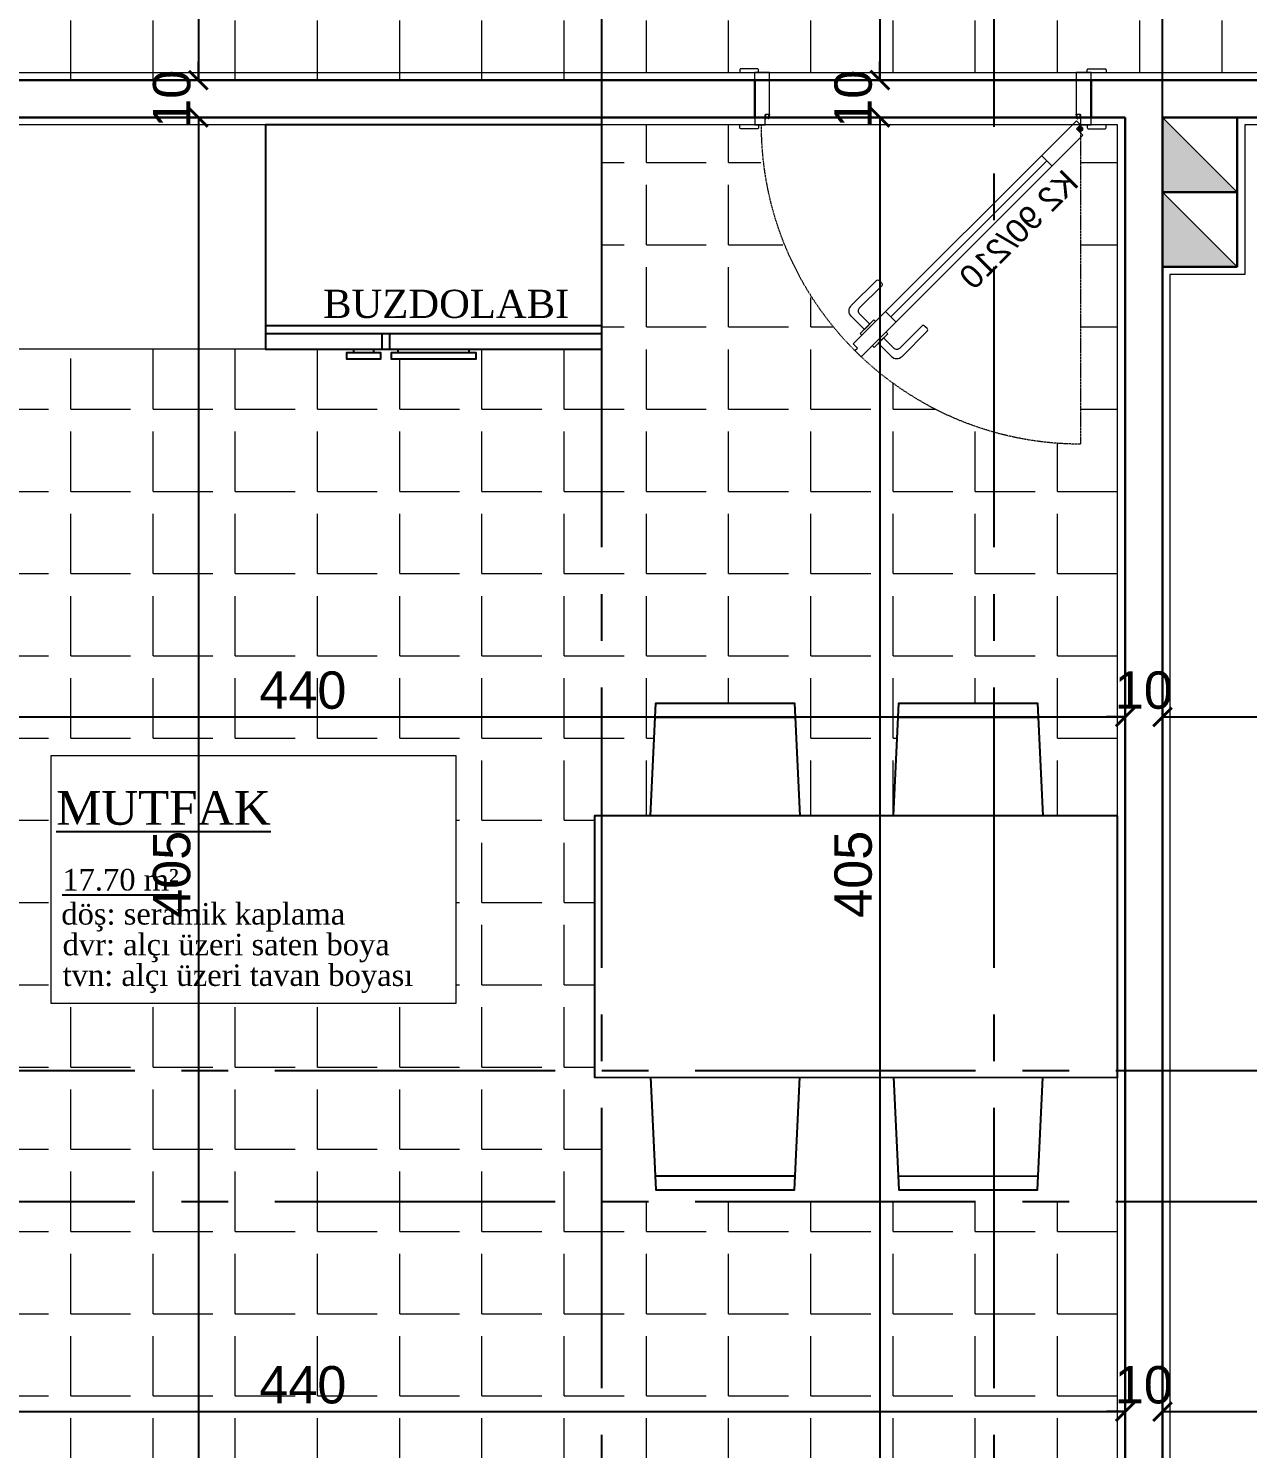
# Model space of a CAD drawing. Header units: millimetres. Extents: x 2778 to 13672, y 1832 to 5175.
# Drawn here: x 3848.1 to 4174.3, y 2799.1 to 3179.1 of the extents above; entities that cross this region are included whole.
import ezdxf

# ---------------------------------------------------------------- set-up
doc = ezdxf.new("R2010")
doc.units = ezdxf.units.MM
for name, pattern in [('CENTER2', [112.5, 75, -12.5, 12.5, -12.5]), ('DASHDOT2', [12.7, 6.35, -3.175, 0, -3.175]), ('DOTX2', [0.5, 0, -0.5])]:
    doc.linetypes.add(name, pattern=pattern)
for name, color, linetype in [('697D_L00F00_21.65 KOTU_1+1 B$0$4+1$0$7-DCR-FRN', 8, 'Continuous'), ('7-DCR-FRN', 8, 'Continuous'), ('@A_HH', 1, 'Continuous'), ('Yazi', 7, 'Continuous')]:
    doc.layers.add(name, color=color, linetype=linetype)
for name, color, linetype, lineweight in [('aks', 251, 'DASHDOT2', 35), ('duvar', 232, 'Continuous', 30), ('ince', 37, 'Continuous', 0), ('iz', 1, 'DOTX2', 20), ('kapı', 3, 'Continuous', 18), ('sıva iç', 21, 'Continuous', 0), ('tarama', 251, 'Continuous', 0), ('TEFRİŞ', 251, 'Continuous', 25), ('yazı', 11, 'Continuous', 20), ('z - tarama', 251, 'Continuous', 18), ('ölçü dış', 192, 'Continuous', 20), ('ÖLÇÜ İÇ', 7, 'Continuous', 9)]:
    doc.layers.add(name, color=color, linetype=linetype, lineweight=lineweight)
doc.styles.get("Standard").update_dxf_attribs({"font": 'arial.ttf'})
doc.styles.add('STYLE3', font='times.ttf', dxfattribs={"height": 12})
doc.styles.add('Times roman', font='times.ttf')
doc.dimstyles.new('zulay iç ölçü', dxfattribs={"dimtxt": 10, "dimasz": 5, "dimexe": 0.18, "dimexo": 0, "dimgap": 2, "dimtad": 3, "dimdec": 0, "dimzin": 0, "dimdsep": 46, "dimtxsty": 'Standard', "dimblk": 'ARCHTICK', "dimcen": 0.09, "dimse1": 1, "dimse2": 1, "dimadec": 0, "dimazin": 0, "dimtfac": 1, "dimtdec": 0, "dimtix": 1, "dimtofl": 0, "dimtmove": 0, "dimatfit": 3, "dimldrblk": 'ARCHTICK', "dimfxl": 1, "dimtolj": 1, "dimtzin": 0, "dimarcsym": 0})
pattern_1 = [(0, (-1057024.51, 409725.164), (0, 22), [16, -6]), (90, (-1057024.51, 409725.164), (-22, 1e-15), [16, -6])]

# ---------------------------------------------------------------- blocks, each defined once
blk = doc.blocks.new('sadsfsfsf')
at = {"layer": 'ince'}
for p, q in [((0.7, 0), (-0.7, 0)), ((0, 0.7), (0, -0.7))]:
    blk.add_line(p, q, dxfattribs=at)
for radius in [0.6, 0.45]:
    blk.add_circle((0, 0), radius, dxfattribs=at)
blk = doc.blocks.new('eddeded')
at = {"layer": 'duvar'}
for p, q in [((-48.21, 54.38), (-38.21, 54.38)), ((-48.21, -35.62), (-38.21, -35.62))]:
    blk.add_line(p, q, dxfattribs=at)
at = {"layer": 'ince'}
blk.add_line((-26.6, -23.78), (15.13, 17.96), dxfattribs=at)
for points in [[(-50.21, 53.38), (-50.96, 53.38, -0.414214), (-51.21, 53.63), (-51.21, 58.13, -0.414214), (-50.96, 58.38), (-50.21, 58.38)], [(-36.21, 53.38), (-35.46, 53.38, 0.414214), (-35.21, 53.63), (-35.21, 58.13, 0.414214), (-35.46, 58.38), (-36.21, 58.38)], [(-50.21, -34.62), (-50.96, -34.62, 0.414214), (-51.21, -34.87), (-51.21, -39.37, 0.414214), (-50.96, -39.62), (-50.21, -39.62)], [(-36.21, -34.62), (-35.46, -34.62, -0.414214), (-35.21, -34.87), (-35.21, -39.37, -0.414214), (-35.46, -39.62), (-36.21, -39.62)]]:
    blk.add_lwpolyline(points, format="xyb", dxfattribs=at)
for points in [[(-39.11, 51.33), (-39.11, 50.38), (-37.81, 50.68), (-37.81, 50.81, -0.112206), (-37.91, 50.76), (-38.72, 50.57, -0.482314), (-39.02, 50.82), (-39.02, 51.24, -0.414214), (-38.77, 51.49), (-37.97, 51.49, -0.170049), (-37.81, 51.43), (-37.81, 51.58), (-38.86, 51.58, 0.414214)], [(17.08, 23.59), (18.49, 25), (14.96, 28.54, 0.414214), (12.13, 28.54), (5.41, 21.82, 0.414214), (5.41, 21.11), (6.12, 20.4, 0.414214), (6.83, 20.4), (12.84, 26.41, -0.414214), (14.25, 26.41)], [(20.76, 19.91), (22.17, 21.32), (25.71, 17.79, -0.414214), (25.71, 14.96), (18.99, 8.24, -0.414214), (18.28, 8.24), (17.58, 8.95, -0.414214), (17.58, 9.66), (23.59, 15.67, 0.414214), (23.59, 17.08)], [(-39.11, -31.62), (-39.11, -32.57, 0.414214), (-38.86, -32.82), (-37.81, -32.82), (-37.81, -32.67, -0.170049), (-37.97, -32.73), (-38.77, -32.73, -0.414214), (-39.02, -32.48), (-39.02, -32.06, -0.482314), (-38.72, -31.81), (-37.91, -32, -0.112206), (-37.81, -32.05), (-37.81, -31.92)]]:
    blk.add_lwpolyline(points, format="xyb", close=True, dxfattribs=at)
for points in [[(20.04, 25.7), (19.62, 26.12), (15.96, 22.47), (16.38, 22.04)], [(22.87, 22.87), (23.29, 22.44), (19.64, 18.79), (19.21, 19.21)]]:
    blk.add_lwpolyline(points, dxfattribs=at)
at = {"layer": 'iz', "ltscale": 0.1}
for p, q in [((-48.21, -35.62), (-48.21, 54.38)), ((-38.21, -35.62), (-38.21, 54.38)), ((-36.21, -32.82), (49.19, -32.82))]:
    blk.add_line(p, q, dxfattribs=at)
blk.add_arc((-36.22, -32.83), 85.41, 0.0042, 89.9958, dxfattribs=at)
at = {"layer": 'kapı'}
for p, q in [((13.72, 19.37), (16.54, 16.54)), ((-28.02, -22.36), (-25.19, -25.19))]:
    blk.add_line(p, q, dxfattribs=at)
for points in [[(-36.21, 54.38), (-36.21, 51.58), (-38.86, 51.58, 0.414214), (-39.11, 51.33), (-39.11, 50.38), (-50.21, 50.38), (-50.21, 54.38)], [(-50.21, -35.62), (-50.21, -31.62), (-39.11, -31.62), (-39.11, -32.57, 0.414214), (-38.86, -32.82), (-36.21, -32.82), (-36.21, -35.62), (-36.21, -35.62)]]:
    blk.add_lwpolyline(points, format="xyb", dxfattribs=at)
blk.add_lwpolyline([(-36.21, -32.82), (-35.15, -31.76), (-33.46, -33.46), (25.87, 25.87), (24.17, 27.57), (23.47, 26.86), (22.33, 27.99), (-37.35, -31.69), (-36.21, -32.82)], dxfattribs=at)
at = {"layer": 'sıva iç'}
for p, q in [((-48.21, 54.38), (-50.21, 54.38)), ((-38.21, 54.38), (-36.21, 54.38)), ((-48.21, -35.62), (-50.21, -35.62)), ((-36.21, -35.62), (-38.21, -35.62))]:
    blk.add_line(p, q, dxfattribs=at)
at = {"layer": 'ölçü dış'}
blk.add_line((-38.21, -35.62), (-48.21, -35.62), dxfattribs=at)
at = {"layer": 'ince', "rotation": 90}
blk.add_blockref('sadsfsfsf', (-35.15, -32.82), dxfattribs=at)
at = {"layer": 'yazı'}
blk.add_text('K2 90/210', height=6.328, rotation=45, dxfattribs=at).set_placement((-20.24, -32.71))
blk = doc.blocks.new('DGFDGFDG')
at = {"layer": 'tarama'}
h = blk.add_hatch(color=256, dxfattribs=at)
h.dxf.hatch_style = 1
h.paths.add_polyline_path([(650023.04, -115859.89), (650043.04, -115879.89), (650043.04, -115859.89)])
h = blk.add_hatch(color=256, dxfattribs=at)
h.dxf.hatch_style = 1
h.paths.add_polyline_path([(650043.04, -115859.89), (650063.04, -115879.89), (650063.04, -115859.89)])
at = {"layer": '@A_HH', "linetype": 'Continuous', "lineweight": 0}
for p, q in [((650043.04, -115879.89), (650043.04, -115859.89)), ((650043.04, -115879.89), (650043.04, -115859.89)), ((650063.04, -115879.89), (650063.04, -115859.89)), ((650063.04, -115879.89), (650063.04, -115859.89))]:
    blk.add_line(p, q, dxfattribs=at)
at = {"layer": 'duvar'}
for p, q in [((650043.04, -115859.89), (650023.04, -115859.89)), ((650043.04, -115859.89), (650023.04, -115859.89)), ((650043.04, -115859.89), (650023.04, -115859.89)), ((650023.04, -115859.89), (650043.04, -115859.89)), ((650043.04, -115859.89), (650023.04, -115859.89)), ((650043.04, -115859.89), (650023.04, -115859.89)), ((650023.04, -115859.89), (650043.04, -115859.89)), ((650063.04, -115859.89), (650043.04, -115859.89)), ((650063.04, -115859.89), (650043.04, -115859.89)), ((650063.04, -115859.89), (650043.04, -115859.89)), ((650043.04, -115859.89), (650063.04, -115859.89)), ((650063.04, -115859.89), (650043.04, -115859.89)), ((650063.04, -115859.89), (650043.04, -115859.89)), ((650043.04, -115859.89), (650063.04, -115859.89)), ((650043.04, -115859.89), (650043.04, -115879.89)), ((650043.04, -115859.89), (650043.04, -115879.89)), ((650043.04, -115859.89), (650043.04, -115879.89)), ((650043.04, -115879.89), (650043.04, -115859.89)), ((650043.04, -115859.89), (650043.04, -115879.89)), ((650043.04, -115879.89), (650043.04, -115859.89)), ((650043.04, -115879.89), (650043.04, -115859.89)), ((650063.04, -115859.89), (650063.04, -115879.89)), ((650063.04, -115859.89), (650063.04, -115879.89)), ((650063.04, -115859.89), (650063.04, -115879.89)), ((650063.04, -115879.89), (650063.04, -115859.89)), ((650063.04, -115859.89), (650063.04, -115879.89)), ((650063.04, -115879.89), (650063.04, -115859.89)), ((650063.04, -115879.89), (650063.04, -115859.89)), ((650043.04, -115864.89), (650043.04, -115869.89)), ((650063.04, -115864.89), (650063.04, -115869.89)), ((650023.04, -115879.89), (650043.04, -115879.89)), ((650043.04, -115879.89), (650023.04, -115879.89)), ((650023.04, -115879.89), (650043.04, -115879.89)), ((650023.04, -115879.89), (650043.04, -115879.89)), ((650023.04, -115879.89), (650043.04, -115879.89)), ((650023.04, -115879.89), (650043.04, -115879.89)), ((650023.04, -115879.89), (650043.04, -115879.89)), ((650043.04, -115879.89), (650023.04, -115879.89)), ((650043.04, -115879.89), (650023.04, -115879.89)), ((650043.04, -115879.89), (650023.04, -115879.89)), ((650023.04, -115879.89), (650043.04, -115879.89)), ((650043.04, -115879.89), (650023.04, -115879.89)), ((650043.04, -115879.89), (650023.04, -115879.89)), ((650023.04, -115879.89), (650043.04, -115879.89)), ((650043.04, -115879.89), (650063.04, -115879.89)), ((650063.04, -115879.89), (650043.04, -115879.89)), ((650043.04, -115879.89), (650063.04, -115879.89)), ((650043.04, -115879.89), (650063.04, -115879.89)), ((650043.04, -115879.89), (650063.04, -115879.89)), ((650043.04, -115879.89), (650063.04, -115879.89)), ((650043.04, -115879.89), (650063.04, -115879.89)), ((650063.04, -115879.89), (650043.04, -115879.89)), ((650063.04, -115879.89), (650043.04, -115879.89)), ((650063.04, -115879.89), (650043.04, -115879.89)), ((650043.04, -115879.89), (650063.04, -115879.89)), ((650063.04, -115879.89), (650043.04, -115879.89)), ((650063.04, -115879.89), (650043.04, -115879.89)), ((650043.04, -115879.89), (650063.04, -115879.89))]:
    blk.add_line(p, q, dxfattribs=at)
at = {"layer": 'duvar', "color": 7}
for p, q in [((650043.04, -115859.89), (650023.04, -115859.89)), ((650023.04, -115859.89), (650023.04, -115879.89)), ((650063.04, -115859.89), (650043.04, -115859.89)), ((650043.04, -115859.89), (650043.04, -115879.89)), ((650043.04, -115859.89), (650043.04, -115879.89)), ((650063.04, -115859.89), (650063.04, -115879.89)), ((650043.04, -115879.89), (650023.04, -115879.89)), ((650043.04, -115879.89), (650023.04, -115879.89)), ((650041.04, -115879.89), (650043.04, -115879.89)), ((650063.04, -115879.89), (650043.04, -115879.89)), ((650063.04, -115879.89), (650043.04, -115879.89)), ((650061.04, -115879.89), (650063.04, -115879.89))]:
    blk.add_line(p, q, dxfattribs=at)
at = {"layer": 'duvar'}
for points in [[(650023.04, -115859.89), (650043.04, -115859.89)], [(650043.04, -115859.89), (650063.04, -115859.89)], [(650043.04, -115879.89), (650043.04, -115859.89)], [(650063.04, -115879.89), (650063.04, -115859.89)], [(650023.04, -115879.89), (650043.04, -115879.89)], [(650043.04, -115879.89), (650063.04, -115879.89)]]:
    blk.add_lwpolyline(points, dxfattribs=at)
at = {"layer": 'ince'}
for p, q in [((650043.04, -115879.89), (650023.04, -115859.89)), ((650063.04, -115879.89), (650043.04, -115859.89))]:
    blk.add_line(p, q, dxfattribs=at)
at = {"layer": 'sıva iç'}
for p, q in [((650041.04, -115879.85), (650041.04, -115879.89)), ((650061.04, -115879.85), (650061.04, -115879.89))]:
    blk.add_line(p, q, dxfattribs=at)
blk = doc.blocks.new('*U32')
at = {"layer": '7-DCR-FRN'}
for p, q in [((4.21, 0), (4.21, 90)), ((6.33, 0), (6.33, 90)), ((0, 54.44), (-0.9, 54.44)), ((0, 54.44), (-0.9, 54.44)), ((-0.9, 35.54), (0, 35.54)), ((-0.9, 35.54), (0, 35.54)), ((0, 31.25), (4.21, 31.25)), ((0, 28.93), (-0.9, 28.93)), ((0, 28.93), (-0.9, 28.93)), ((-0.9, 23.6), (0, 23.6)), ((-0.9, 23.6), (0, 23.6))]:
    blk.add_line(p, q, dxfattribs=at)
for points in [[(0, 90), (60, 90), (60, 0), (0, 0)], [(-2.7, 56.28), (-2.7, 33.69), (-0.9, 33.69), (-0.9, 56.28)], [(-2.7, 21.76), (-0.9, 21.76), (-0.9, 30.77), (-2.7, 30.77)]]:
    blk.add_lwpolyline(points, close=True, dxfattribs=at)
for points in [[(0, 54.44), (0, 90), (60, 90), (60, 0), (0, 0), (0, 23.6)], [(-0.9, 54.44), (-0.9, 56.28), (-2.7, 56.28), (-2.7, 33.69), (-0.9, 33.69), (-0.9, 35.54)], [(0, 28.93), (0, 35.54)], [(-0.9, 28.93), (-0.9, 30.77), (-2.7, 30.77), (-2.7, 21.76), (-0.9, 21.76), (-0.9, 23.6)], [(4.21, 33.21), (0, 33.21), (0, 33.69)]]:
    blk.add_lwpolyline(points, dxfattribs=at)
blk = doc.blocks.new('*U28')
at = {"layer": '697D_L00F00_21.65 KOTU_1+1 B$0$4+1$0$7-DCR-FRN', "linetype": 'Continuous'}
for p, q in [((-0.8147, 0.614), (-1.1853, 0.614)), ((-0.1647, 0.614), (-0.5353, 0.614)), ((-0.8147, -0.614), (-1.1853, -0.614)), ((-0.1647, -0.614), (-0.5353, -0.614))]:
    blk.add_line(p, q, dxfattribs=at)
for points in [[(-0.8, 0.35), (-0.8147, 0.6507), (-1.1853, 0.6507), (-1.2, 0.35)], [(-0.15, 0.35), (-0.1647, 0.6507), (-0.5353, 0.6507), (-0.55, 0.35)], [(-0.8, -0.35), (-0.8147, -0.6507), (-1.1853, -0.6507), (-1.2, -0.35)], [(-0.15, -0.35), (-0.1647, -0.6507), (-0.5353, -0.6507), (-0.55, -0.35)]]:
    blk.add_lwpolyline(points, dxfattribs=at)
blk.add_lwpolyline([(-1.4, -0.35), (0, -0.35), (0, 0.35), (-1.4, 0.35)], close=True, dxfattribs=at)
blk = doc.blocks.new('_ArchTick')
at = {"color": 0, "linetype": 'ByBlock', "const_width": 0.15}
blk.add_lwpolyline([(-0.5, -0.5), (0.5, 0.5)], dxfattribs=at)
blk = doc.blocks.new('*D1856')
at = {"layer": 'Defpoints', "color": 0, "transparency": 16777216}
for p in [(4075.97, 3295.23), (4075.97, 3165.23), (4075.97, 3165.23)]:
    blk.add_point(p, dxfattribs=at)
at = {"layer": 'ÖLÇÜ İÇ', "color": 0, "lineweight": -2, "transparency": 16777216}
blk.add_line((4075.97, 3295.23), (4075.97, 3165.23), dxfattribs=at)
at = {"layer": 'ÖLÇÜ İÇ', "color": 0, "lineweight": -2, "transparency": 16777216, "xscale": 5, "yscale": 5, "zscale": 5}
for p, rotation in [((4075.97, 3295.23), 90), ((4075.97, 3165.23), 270)]:
    blk.add_blockref('_ArchTick', p, dxfattribs=dict(at, rotation=rotation))
at = {"layer": 'ÖLÇÜ İÇ', "color": 0, "transparency": 16777216, "insert": (4068.86, 3230.23), "char_height": 10, "attachment_point": 5, "rotation": 90}
blk.add_mtext('\\A1;130', dxfattribs=at)
blk = doc.blocks.new('*D1857')
at = {"layer": 'Defpoints', "color": 0, "transparency": 16777216}
for p in [(4075.97, 3165.23), (4075.97, 3155.23), (4075.97, 3155.23)]:
    blk.add_point(p, dxfattribs=at)
at = {"layer": 'ÖLÇÜ İÇ', "color": 0, "lineweight": -2, "transparency": 16777216}
for p, q in [((4075.97, 3165.23), (4075.97, 3170.23)), ((4075.97, 3155.23), (4075.97, 3150.23))]:
    blk.add_line(p, q, dxfattribs=at)
at = {"layer": 'ÖLÇÜ İÇ', "color": 0, "lineweight": -2, "transparency": 16777216, "xscale": 5, "yscale": 5, "zscale": 5}
for p, rotation in [((4075.97, 3165.23), 270), ((4075.97, 3155.23), 90)]:
    blk.add_blockref('_ArchTick', p, dxfattribs=dict(at, rotation=rotation))
at = {"layer": 'ÖLÇÜ İÇ', "color": 0, "transparency": 16777216, "insert": (4068.87, 3160.23), "char_height": 10, "attachment_point": 5, "rotation": 90}
blk.add_mtext('\\A1;10', dxfattribs=at)
blk = doc.blocks.new('*D1858')
at = {"layer": 'Defpoints', "color": 0, "transparency": 16777216}
for p in [(4075.97, 3155.23), (4075.97, 2750.23), (4075.97, 2750.23)]:
    blk.add_point(p, dxfattribs=at)
at = {"layer": 'ÖLÇÜ İÇ', "color": 0, "lineweight": -2, "transparency": 16777216}
blk.add_line((4075.97, 3155.23), (4075.97, 2750.23), dxfattribs=at)
at = {"layer": 'ÖLÇÜ İÇ', "color": 0, "lineweight": -2, "transparency": 16777216, "xscale": 5, "yscale": 5, "zscale": 5}
for p, rotation in [((4075.97, 3155.23), 90), ((4075.97, 2750.23), 270)]:
    blk.add_blockref('_ArchTick', p, dxfattribs=dict(at, rotation=rotation))
at = {"layer": 'ÖLÇÜ İÇ', "color": 0, "transparency": 16777216, "insert": (4068.87, 2952.73), "char_height": 10, "attachment_point": 5, "rotation": 90}
blk.add_mtext('\\A1;405', dxfattribs=at)
blk = doc.blocks.new('*D1867')
at = {"layer": 'Defpoints', "color": 0, "transparency": 16777216}
for p in [(3893.63, 3295.23), (3893.63, 3165.23), (3893.63, 3165.23)]:
    blk.add_point(p, dxfattribs=at)
at = {"layer": 'ÖLÇÜ İÇ', "color": 0, "lineweight": -2, "transparency": 16777216}
blk.add_line((3893.63, 3295.23), (3893.63, 3165.23), dxfattribs=at)
at = {"layer": 'ÖLÇÜ İÇ', "color": 0, "lineweight": -2, "transparency": 16777216, "xscale": 5, "yscale": 5, "zscale": 5}
for p, rotation in [((3893.63, 3295.23), 90), ((3893.63, 3165.23), 270)]:
    blk.add_blockref('_ArchTick', p, dxfattribs=dict(at, rotation=rotation))
at = {"layer": 'ÖLÇÜ İÇ', "color": 0, "transparency": 16777216, "insert": (3886.52, 3230.23), "char_height": 10, "attachment_point": 5, "rotation": 90}
blk.add_mtext('\\A1;130', dxfattribs=at)
blk = doc.blocks.new('*D1868')
at = {"layer": 'Defpoints', "color": 0, "transparency": 16777216}
for p in [(3893.63, 3165.23), (3893.63, 3155.23), (3893.63, 3155.23)]:
    blk.add_point(p, dxfattribs=at)
at = {"layer": 'ÖLÇÜ İÇ', "color": 0, "lineweight": -2, "transparency": 16777216}
for p, q in [((3893.63, 3165.23), (3893.63, 3170.23)), ((3893.63, 3155.23), (3893.63, 3150.23))]:
    blk.add_line(p, q, dxfattribs=at)
at = {"layer": 'ÖLÇÜ İÇ', "color": 0, "lineweight": -2, "transparency": 16777216, "xscale": 5, "yscale": 5, "zscale": 5}
for p, rotation in [((3893.63, 3165.23), 270), ((3893.63, 3155.23), 90)]:
    blk.add_blockref('_ArchTick', p, dxfattribs=dict(at, rotation=rotation))
at = {"layer": 'ÖLÇÜ İÇ', "color": 0, "transparency": 16777216, "insert": (3886.53, 3160.23), "char_height": 10, "attachment_point": 5, "rotation": 90}
blk.add_mtext('\\A1;10', dxfattribs=at)
blk = doc.blocks.new('*D1869')
at = {"layer": 'Defpoints', "color": 0, "transparency": 16777216}
for p in [(3893.63, 3155.23), (3893.63, 2750.23), (3893.63, 2750.23)]:
    blk.add_point(p, dxfattribs=at)
at = {"layer": 'ÖLÇÜ İÇ', "color": 0, "lineweight": -2, "transparency": 16777216}
blk.add_line((3893.63, 3155.23), (3893.63, 2750.23), dxfattribs=at)
at = {"layer": 'ÖLÇÜ İÇ', "color": 0, "lineweight": -2, "transparency": 16777216, "xscale": 5, "yscale": 5, "zscale": 5}
for p, rotation in [((3893.63, 3155.23), 90), ((3893.63, 2750.23), 270)]:
    blk.add_blockref('_ArchTick', p, dxfattribs=dict(at, rotation=rotation))
at = {"layer": 'ÖLÇÜ İÇ', "color": 0, "transparency": 16777216, "insert": (3886.53, 2952.73), "char_height": 10, "attachment_point": 5, "rotation": 90}
blk.add_mtext('\\A1;405', dxfattribs=at)
blk = doc.blocks.new('*D1937')
at = {"layer": 'Defpoints', "color": 0, "transparency": 16777216}
for p in [(3701.58, 2994.85), (4141.58, 2994.85), (4141.58, 2994.85)]:
    blk.add_point(p, dxfattribs=at)
at = {"layer": 'ÖLÇÜ İÇ', "color": 0, "lineweight": -2, "transparency": 16777216}
blk.add_line((3701.58, 2994.85), (4141.58, 2994.85), dxfattribs=at)
at = {"layer": 'ÖLÇÜ İÇ', "color": 0, "lineweight": -2, "transparency": 16777216, "xscale": 5, "yscale": 5, "zscale": 5, "rotation": 180}
blk.add_blockref('_ArchTick', (3701.58, 2994.85), dxfattribs=at)
at = {"layer": 'ÖLÇÜ İÇ', "color": 0, "lineweight": -2, "transparency": 16777216, "xscale": 5, "yscale": 5, "zscale": 5}
blk.add_blockref('_ArchTick', (4141.58, 2994.85), dxfattribs=at)
at = {"layer": 'ÖLÇÜ İÇ', "color": 0, "transparency": 16777216, "insert": (3921.58, 3001.95), "char_height": 10, "attachment_point": 5}
blk.add_mtext('\\A1;440', dxfattribs=at)
blk = doc.blocks.new('*D1938')
at = {"layer": 'Defpoints', "color": 0, "transparency": 16777216}
for p in [(4141.58, 2994.85), (4151.58, 2994.85), (4151.58, 2994.85)]:
    blk.add_point(p, dxfattribs=at)
at = {"layer": 'ÖLÇÜ İÇ', "color": 0, "lineweight": -2, "transparency": 16777216}
for p, q in [((4141.58, 2994.85), (4136.58, 2994.85)), ((4151.58, 2994.85), (4156.58, 2994.85))]:
    blk.add_line(p, q, dxfattribs=at)
at = {"layer": 'ÖLÇÜ İÇ', "color": 0, "lineweight": -2, "transparency": 16777216, "xscale": 5, "yscale": 5, "zscale": 5}
blk.add_blockref('_ArchTick', (4141.58, 2994.85), dxfattribs=at)
at = {"layer": 'ÖLÇÜ İÇ', "color": 0, "lineweight": -2, "transparency": 16777216, "xscale": 5, "yscale": 5, "zscale": 5, "rotation": 180}
blk.add_blockref('_ArchTick', (4151.58, 2994.85), dxfattribs=at)
at = {"layer": 'ÖLÇÜ İÇ', "color": 0, "transparency": 16777216, "insert": (4146.58, 3001.95), "char_height": 10, "attachment_point": 5}
blk.add_mtext('\\A1;10', dxfattribs=at)
blk = doc.blocks.new('*D1939')
at = {"layer": 'Defpoints', "color": 0, "transparency": 16777216}
for p in [(4151.58, 2994.85), (4591.58, 2994.85), (4591.58, 2994.85)]:
    blk.add_point(p, dxfattribs=at)
at = {"layer": 'ÖLÇÜ İÇ', "color": 0, "lineweight": -2, "transparency": 16777216}
blk.add_line((4151.58, 2994.85), (4591.58, 2994.85), dxfattribs=at)
at = {"layer": 'ÖLÇÜ İÇ', "color": 0, "lineweight": -2, "transparency": 16777216, "xscale": 5, "yscale": 5, "zscale": 5, "rotation": 180}
blk.add_blockref('_ArchTick', (4151.58, 2994.85), dxfattribs=at)
at = {"layer": 'ÖLÇÜ İÇ', "color": 0, "lineweight": -2, "transparency": 16777216, "xscale": 5, "yscale": 5, "zscale": 5}
blk.add_blockref('_ArchTick', (4591.58, 2994.85), dxfattribs=at)
at = {"layer": 'ÖLÇÜ İÇ', "color": 0, "transparency": 16777216, "insert": (4371.58, 3001.95), "char_height": 10, "attachment_point": 5}
blk.add_mtext('\\A1;440', dxfattribs=at)
blk = doc.blocks.new('*D1944')
at = {"layer": 'Defpoints', "color": 0, "transparency": 16777216}
for p in [(3701.58, 2808.98), (4141.58, 2808.98), (4141.58, 2808.98)]:
    blk.add_point(p, dxfattribs=at)
at = {"layer": 'ÖLÇÜ İÇ', "color": 0, "lineweight": -2, "transparency": 16777216}
blk.add_line((3701.58, 2808.98), (4141.58, 2808.98), dxfattribs=at)
at = {"layer": 'ÖLÇÜ İÇ', "color": 0, "lineweight": -2, "transparency": 16777216, "xscale": 5, "yscale": 5, "zscale": 5, "rotation": 180}
blk.add_blockref('_ArchTick', (3701.58, 2808.98), dxfattribs=at)
at = {"layer": 'ÖLÇÜ İÇ', "color": 0, "lineweight": -2, "transparency": 16777216, "xscale": 5, "yscale": 5, "zscale": 5}
blk.add_blockref('_ArchTick', (4141.58, 2808.98), dxfattribs=at)
at = {"layer": 'ÖLÇÜ İÇ', "color": 0, "transparency": 16777216, "insert": (3921.58, 2816.08), "char_height": 10, "attachment_point": 5}
blk.add_mtext('\\A1;440', dxfattribs=at)
blk = doc.blocks.new('*D1945')
at = {"layer": 'Defpoints', "color": 0, "transparency": 16777216}
for p in [(4141.58, 2808.98), (4151.58, 2808.98), (4151.58, 2808.98)]:
    blk.add_point(p, dxfattribs=at)
at = {"layer": 'ÖLÇÜ İÇ', "color": 0, "lineweight": -2, "transparency": 16777216}
for p, q in [((4141.58, 2808.98), (4136.58, 2808.98)), ((4151.58, 2808.98), (4156.58, 2808.98))]:
    blk.add_line(p, q, dxfattribs=at)
at = {"layer": 'ÖLÇÜ İÇ', "color": 0, "lineweight": -2, "transparency": 16777216, "xscale": 5, "yscale": 5, "zscale": 5}
blk.add_blockref('_ArchTick', (4141.58, 2808.98), dxfattribs=at)
at = {"layer": 'ÖLÇÜ İÇ', "color": 0, "lineweight": -2, "transparency": 16777216, "xscale": 5, "yscale": 5, "zscale": 5, "rotation": 180}
blk.add_blockref('_ArchTick', (4151.58, 2808.98), dxfattribs=at)
at = {"layer": 'ÖLÇÜ İÇ', "color": 0, "transparency": 16777216, "insert": (4146.58, 2816.08), "char_height": 10, "attachment_point": 5}
blk.add_mtext('\\A1;10', dxfattribs=at)
blk = doc.blocks.new('*D1946')
at = {"layer": 'Defpoints', "color": 0, "transparency": 16777216}
for p in [(4151.58, 2808.98), (4591.58, 2808.98), (4591.58, 2808.98)]:
    blk.add_point(p, dxfattribs=at)
at = {"layer": 'ÖLÇÜ İÇ', "color": 0, "lineweight": -2, "transparency": 16777216}
blk.add_line((4151.58, 2808.98), (4591.58, 2808.98), dxfattribs=at)
at = {"layer": 'ÖLÇÜ İÇ', "color": 0, "lineweight": -2, "transparency": 16777216, "xscale": 5, "yscale": 5, "zscale": 5, "rotation": 180}
blk.add_blockref('_ArchTick', (4151.58, 2808.98), dxfattribs=at)
at = {"layer": 'ÖLÇÜ İÇ', "color": 0, "lineweight": -2, "transparency": 16777216, "xscale": 5, "yscale": 5, "zscale": 5}
blk.add_blockref('_ArchTick', (4591.58, 2808.98), dxfattribs=at)
at = {"layer": 'ÖLÇÜ İÇ', "color": 0, "transparency": 16777216, "insert": (4371.58, 2816.08), "char_height": 10, "attachment_point": 5}
blk.add_mtext('\\A1;440', dxfattribs=at)

msp = doc.modelspace()

# ---------------------------------------------------------------- hatches: boundary and pattern name
at = {"layer": 'z - tarama', "true_color": 0xffffff}
h = msp.add_hatch(dxfattribs=at)
h.set_pattern_fill('ANGLE', scale=80, style=0)
h.set_pattern_definition(pattern_1)
h.paths.add_polyline_path([(3676.58, 3205.23), (3568.58, 3205.23), (3568.58, 3196.6), (3569.58, 3196.6), (3569.58, 3191.6), (3568.58, 3191.6), (3568.58, 3077.23), (3590.92, 3077.23), (3590.92, 3078.23), (3595.92, 3078.23), (3595.92, 3077.23), (3598.92, 3077.23), (3676.58, 3077.23)])
h.paths.add_polyline_path([(3676.58, 3250.23), (3568.58, 3250.23), (3568.58, 3205.23), (3676.58, 3205.23)])
h.paths.add_polyline_path([(3676.58, 3293.23), (3673.52, 3293.23), (3673.52, 3292.23), (3668.52, 3292.23), (3668.52, 3293.23), (3665.52, 3293.23), (3580.52, 3293.23), (3580.52, 3292.23), (3575.52, 3292.23), (3575.52, 3293.23), (3568.58, 3293.23), (3568.58, 3289.6), (3569.58, 3289.6), (3569.58, 3284.6), (3568.58, 3284.6), (3568.58, 3281.6), (3568.58, 3250.23), (3676.58, 3250.23)])
h.paths.add_polyline_path([(4001.58, 3293.23), (3964, 3293.23), (3964, 3292.23), (3959, 3292.23), (3959, 3293.23), (3956, 3293.23), (3871, 3293.23), (3871, 3292.23), (3866, 3292.23), (3866, 3293.23), (3676.58, 3293.23), (3676.58, 3250.23), (4001.58, 3250.23)])
h.paths.add_polyline_path([(4001.58, 3250.23), (3676.58, 3250.23), (3676.58, 3205.23), (4001.58, 3205.23)])
h.paths.add_polyline_path([(4001.58, 3205.23), (3676.58, 3205.23), (3676.58, 3075.23), (3691.58, 3075.23), (3691.58, 3165.23), (4001.58, 3165.23)])
h.paths.add_polyline_path([(3688.67, 3078.23), (3683.92, 3078.23), (3683.92, 3077.98, -0.414214), (3684.17, 3078.23), (3688.92, 3078.23), (3688.92, 3077.98, 0.414214)], flags=16)
h.paths.add_polyline_path([(4106.58, 3205.23), (4001.58, 3205.23), (4001.58, 3167.23), (4038.47, 3167.23), (4038.47, 3168.23), (4043.47, 3168.23), (4043.47, 3167.23), (4046.47, 3167.23), (4106.58, 3167.23)])
h.paths.add_polyline_path([(4106.58, 3250.23), (4001.58, 3250.23), (4001.58, 3205.23), (4106.58, 3205.23)])
h.paths.add_polyline_path([(4106.58, 3293.23), (4001.58, 3293.23), (4001.58, 3250.23), (4106.58, 3250.23)])
h.paths.add_polyline_path([(4151.58, 3293.23), (4106.58, 3293.23), (4106.58, 3250.23), (4151.58, 3250.23)])
h.paths.add_polyline_path([(4151.58, 3250.23), (4106.58, 3250.23), (4106.58, 3205.23), (4151.58, 3205.23)])
h.paths.add_polyline_path([(4151.58, 3205.23), (4106.58, 3205.23), (4106.58, 3167.23), (4131.47, 3167.23), (4131.47, 3168.23), (4136.47, 3168.23), (4136.47, 3167.23), (4151.58, 3167.23)])
h.paths.add_polyline_path([(4589.58, 3205.23), (4151.58, 3205.23), (4151.58, 3167.23), (4177.12, 3167.23), (4177.12, 3168.23), (4182.12, 3168.23), (4182.12, 3167.23), (4185.12, 3167.23), (4270.12, 3167.23), (4270.12, 3168.23), (4275.12, 3168.23), (4275.12, 3167.23), (4589.58, 3167.23)])
h.paths.add_polyline_path([(4440.72, 3250.23), (4151.58, 3250.23), (4151.58, 3205.23), (4589.58, 3205.23), (4589.58, 3248.23), (4584.58, 3248.23), (4584.58, 3250.23), (4550.48, 3250.23), (4550.48, 3210.98), (4440.72, 3210.98)])
h.paths.add_polyline_path([(4440.72, 3276.65), (4550.48, 3276.65), (4550.48, 3250.23), (4584.58, 3250.23), (4584.58, 3295.23), (4438.58, 3295.23), (4438.58, 3293.23), (4398.58, 3293.23), (4370.56, 3293.23), (4370.56, 3292.23), (4365.56, 3292.23), (4365.56, 3293.23), (4362.56, 3293.23), (4277.56, 3293.23), (4277.56, 3292.23), (4272.56, 3292.23), (4272.56, 3293.23), (4255.64, 3293.23), (4255.64, 3292.23), (4250.64, 3292.23), (4250.64, 3293.23), (4247.64, 3293.23), (4162.64, 3293.23), (4162.64, 3292.23), (4157.64, 3292.23), (4157.64, 3293.23), (4151.58, 3293.23), (4151.58, 3250.23), (4440.72, 3250.23)])
h.paths.add_polyline_path([(4584.58, 3355.23), (4438.58, 3355.23), (4438.58, 3295.23), (4584.58, 3295.23)])
h.paths.add_polyline_path([(4584.58, 3445.23), (4438.58, 3445.23), (4438.58, 3355.23), (4584.58, 3355.23)])
h.paths.add_polyline_path([(4584.58, 3460.23), (4438.58, 3460.23), (4438.58, 3445.23), (4584.58, 3445.23)])
h.paths.add_polyline_path([(4584.58, 3505.23), (4438.58, 3505.23), (4438.58, 3460.23), (4584.58, 3460.23)])
h.paths.add_polyline_path([(4589.58, 3643.23), (4438.58, 3643.23), (4438.58, 3505.23), (4584.58, 3505.23), (4584.58, 3507.23), (4589.58, 3507.23)])
at = {"layer": 'z - tarama'}
h = msp.add_hatch(dxfattribs=at)
h.set_pattern_fill('ANGLE', color=252, scale=80, style=0)
h.set_pattern_definition(pattern_1)
h.paths.add_polyline_path([(4001.58, 2770.23), (3763.58, 2770.23), (3763.58, 2752.23), (4001.58, 2752.23)])
h.paths.add_polyline_path([(4001.58, 2865.23), (3763.58, 2865.23), (3763.58, 2858.63), (3765.49, 2858.63, -0.414214), (3765.99, 2858.13), (3765.99, 2829.13, -0.414214), (3765.49, 2828.63), (3763.58, 2828.63), (3763.58, 2782.23), (3763.58, 2782.23), (3763.58, 2770.23), (4001.58, 2770.23)])
h.paths.add_polyline_path([(4106.58, 2865.23), (4001.58, 2865.23), (4001.58, 2770.23), (4106.58, 2770.23)])
h.paths.add_polyline_path([(4139.58, 2865.23), (4106.58, 2865.23), (4106.58, 2770.23), (4124.58, 2770.23), (4124.58, 2772.23), (4139.58, 2772.23)])
h.paths.add_polyline_path([(4106.58, 2770.23), (4001.58, 2770.23), (4001.58, 2752.23), (4106.58, 2752.23)])
h.paths.add_polyline_path([(4001.58, 2898.42), (3999.58, 2898.42), (3999.58, 2900.23), (3763.58, 2900.23), (3763.58, 2865.23), (4001.58, 2865.23)])
h.paths.add_polyline_path([(4106.58, 3071.02, -0.121467), (4071, 3091.18), (4070.98, 3091.15), (4069.28, 3092.85, -0.197654), (4043.47, 3152.49, -0.416778), (4043.22, 3152.23), (4038.47, 3152.23), (4038.47, 3153.23), (4001.58, 3153.23), (4001.58, 3093.23), (4001.58, 2968.42), (4014.58, 2968.41), (4016.05, 2998.48), (4053.11, 2998.48), (4054.58, 2968.41), (4079.58, 2968.41), (4081.05, 2998.48), (4106.58, 2998.47)])
h.paths.add_polyline_path([(4139.58, 3153.23), (4136.47, 3153.23), (4136.47, 3152.23), (4131.47, 3152.23), (4131.47, 3153.23), (4129.67, 3153.23), (4129.67, 3152.77, -1), (4129.67, 3151.57), (4129.67, 3151.11), (4130.3, 3150.48), (4129.67, 3149.84), (4129.67, 3067.83, -0.068537), (4106.58, 3071.02), (4106.58, 2998.47), (4118.11, 2998.47), (4119.58, 2968.41), (4139.58, 2968.41)])
h.paths.add_polyline_path([(3999.58, 2968.42), (4001.58, 2968.42), (4001.58, 3093.23), (3966.02, 3093.23), (3966.02, 3092.33), (3967.86, 3092.33), (3967.86, 3090.53), (3945.27, 3090.53), (3945.27, 3092.33), (3947.12, 3092.33), (3947.12, 3093.23), (3940.51, 3093.23), (3940.51, 3092.33), (3942.35, 3092.33), (3942.35, 3090.53), (3933.34, 3090.53), (3933.34, 3092.33), (3935.18, 3092.33), (3935.18, 3093.23), (3863.18, 3093.23, -0.414214), (3863.68, 3092.73), (3863.68, 3091.23, -0.414214), (3863.18, 3090.73), (3834.18, 3090.73, -0.414214), (3833.68, 3091.23), (3833.68, 3093.23), (3818.68, 3093.23), (3803.58, 3093.23), (3803.58, 3073.23), (3763.58, 3073.23), (3763.58, 3042.61), (3764.96, 3042.61), (3764.96, 3054.04), (3768.58, 3054.04), (3768.58, 3005.47), (3764.96, 3005.47), (3764.96, 3016.89), (3763.58, 3016.89), (3763.58, 2900.23), (3999.58, 2900.23)])
h.paths.add_polyline_path([(3962.5, 2918.13), (3854.27, 2918.13), (3854.27, 2984.55), (3962.5, 2984.55)], flags=16)
h.paths.add_polyline_path([(3853.3, 2963.48), (3914.1, 2963.48), (3914.1, 2977.29), (3853.3, 2977.29)], flags=24)
h.paths.add_polyline_path([(3855.76, 2946.81), (3889.15, 2946.81), (3889.15, 2955.62), (3855.76, 2955.62)], flags=8)
h.paths.add_polyline_path([(3855.02, 2935.53), (3933.13, 2935.53), (3933.13, 2947.13), (3855.02, 2947.13)], flags=8)
h.paths.add_polyline_path([(3855.36, 2919.1), (3950.97, 2919.1), (3950.97, 2930.72), (3855.36, 2930.72)], flags=8)
h.paths.add_polyline_path([(3855.36, 2927.3), (3944.81, 2927.3), (3944.81, 2938.92), (3855.36, 2938.92)], flags=8)
h.paths.add_polyline_path([(3925.09, 3099.5), (3993.3, 3099.5), (3993.3, 3111.07), (3925.09, 3111.07)], flags=9)

# ---------------------------------------------------------------- linework, layer by layer
at = {"layer": 'aks', "color": 251, "linetype": 'CENTER2', "lineweight": -3}
for points in [[(4001.58, 2140.23), (4001.58, 5100.23)], [(4106.58, 2140.23), (4106.58, 5100.23)], [(4151.58, 2140.23), (4151.58, 5100.23)], [(2901.58, 2900.23), (8131.58, 2900.23)], [(2901.58, 2865.23), (8131.58, 2865.23)]]:
    msp.add_lwpolyline(points, dxfattribs=at)
at = {"layer": 'duvar', "lineweight": 30}
for p, q in [((4591.58, 3165.23), (3691.58, 3165.23)), ((4141.58, 3155.23), (3701.58, 3155.23)), ((4141.58, 3155.23), (4141.58, 2770.23)), ((4151.58, 3155.23), (4151.58, 2770.23)), ((4591.58, 3155.23), (4151.58, 3155.23))]:
    msp.add_line(p, q, dxfattribs=at)
at = {"layer": 'sıva iç'}
for points in [[(3568.58, 3077.23), (3689.58, 3077.23), (3689.58, 3167.23), (4589.58, 3167.23), (4589.58, 3248.23), (4584.58, 3248.23), (4584.58, 3507.23), (4589.58, 3507.23), (4589.58, 3643.23), (4398.58, 3643.23), (4398.58, 3293.23), (3568.58, 3293.23)], [(3703.58, 2752.23), (4124.58, 2752.23), (4124.58, 2772.23), (4139.58, 2772.23), (4139.58, 3153.23), (3743.58, 3153.23), (3743.58, 3133.23), (3703.58, 3133.23)], [(4153.58, 2512.23), (4589.58, 2512.23), (4589.58, 2618.23), (4584.58, 2618.23), (4584.58, 2777.23), (4589.58, 2777.23), (4589.58, 3153.23), (4173.58, 3153.23), (4173.58, 3113.23), (4153.58, 3113.23)]]:
    msp.add_lwpolyline(points, close=True, dxfattribs=at)
msp.add_lwpolyline([(4001.58, 3153.23), (4001.58, 3093.23), (3803.58, 3093.23), (3803.58, 3073.23), (3763.58, 3073.23), (3763.58, 2752.23)], dxfattribs=at)
at = {"layer": 'yazı'}
msp.add_lwpolyline([(3854.27, 2918.13), (3854.27, 2984.55), (3962.5, 2984.55), (3962.5, 2918.13)], close=True, dxfattribs=at)

# ---------------------------------------------------------------- block references
at = {"xscale": -1, "rotation": 270}
msp.add_blockref('*U32', (3911.58, 3093.23), dxfattribs=at)
at = {"layer": '697D_L00F00_21.65 KOTU_1+1 B$0$4+1$0$7-DCR-FRN', "extrusion": (-8.52209e-14, -1.68252e-13, -1), "xscale": -100.0000000000112, "yscale": 100.0000000000112, "zscale": -100.0000000000112, "rotation": 180.0032102188379}
msp.add_blockref('*U28', (-3999.58, 2933.42), dxfattribs=at)
at = {"layer": 'duvar', "lineweight": 30, "xscale": -1, "rotation": 90}
msp.add_blockref('eddeded', (4096.85, 3117.02), dxfattribs=at)
at = {"layer": 'sıva iç', "xscale": -1, "rotation": 90}
msp.add_blockref('DGFDGFDG', (-111708.31, 653178.27), dxfattribs=at)

# ---------------------------------------------------------------- texts
at = {"layer": 'TEFRİŞ', "style": 'STYLE3'}
msp.add_text('BUZDOLABI', height=7.544, dxfattribs=at).set_placement((3927.02, 3101.6))
at = {"layer": 'Yazi', "style": 'Times roman'}
for s, height, p in [('%%UMUTFAK', 8.996, (3855.6, 2965.99)), ('%%U17.70 m²', 5.7665, (3857.22, 2948.4))]:
    msp.add_text(s, height=height, dxfattribs=at).set_placement(p)
at = {"layer": 'yazı', "style": 'Times roman'}
for s, p in [('döş: seramik kaplama', (3856.95, 2939.29)), ('dvr: alçı üzeri saten boya', (3857.29, 2931.07)), ('tvn: alçı üzeri tavan boyası', (3857.29, 2922.87))]:
    msp.add_text(s, height=5.7665, dxfattribs=at).set_placement(p)

# ---------------------------------------------------------------- dimensions: what is measured, and where the dimension line sits
at = {"layer": 'ÖLÇÜ İÇ'}
for base, p1, p2, picture, middle in [((3893.63, 3165.23), (3893.63, 3295.23), (3893.63, 3165.23), '*D1867', (3886.52, 3230.23)), ((4075.97, 3165.23), (4075.97, 3295.23), (4075.97, 3165.23), '*D1856', (4068.86, 3230.23)), ((3893.63, 3155.23), (3893.63, 3165.23), (3893.63, 3155.23), '*D1868', (3886.53, 3160.23)), ((4075.97, 3155.23), (4075.97, 3165.23), (4075.97, 3155.23), '*D1857', (4068.87, 3160.23)), ((3893.63, 2750.23), (3893.63, 3155.23), (3893.63, 2750.23), '*D1869', (3886.53, 2952.73)), ((4075.97, 2750.23), (4075.97, 3155.23), (4075.97, 2750.23), '*D1858', (4068.87, 2952.73))]:
    dim = msp.add_linear_dim(base=base, p1=p1, p2=p2, angle=90, dimstyle='zulay iç ölçü', override={"dimtmove": 1}, dxfattribs=at)
    dim.commit()
    dim.dimension.update_dxf_attribs({"geometry": picture, "text_midpoint": middle})
for base, p1, p2, picture, middle in [((4141.58, 2994.85), (3701.58, 2994.85), (4141.58, 2994.85), '*D1937', (3921.58, 3001.95)), ((4151.58, 2994.85), (4141.58, 2994.85), (4151.58, 2994.85), '*D1938', (4146.58, 3001.95)), ((4591.58, 2994.85), (4151.58, 2994.85), (4591.58, 2994.85), '*D1939', (4371.58, 3001.95)), ((4141.58, 2808.98), (3701.58, 2808.98), (4141.58, 2808.98), '*D1944', (3921.58, 2816.08)), ((4151.58, 2808.98), (4141.58, 2808.98), (4151.58, 2808.98), '*D1945', (4146.58, 2816.08)), ((4591.58, 2808.98), (4151.58, 2808.98), (4591.58, 2808.98), '*D1946', (4371.58, 2816.08))]:
    dim = msp.add_linear_dim(base=base, p1=p1, p2=p2, dimstyle='zulay iç ölçü', override={"dimtmove": 1}, dxfattribs=at)
    dim.commit()
    dim.dimension.update_dxf_attribs({"geometry": picture, "text_midpoint": middle})

doc.saveas('drawing.dxf')
